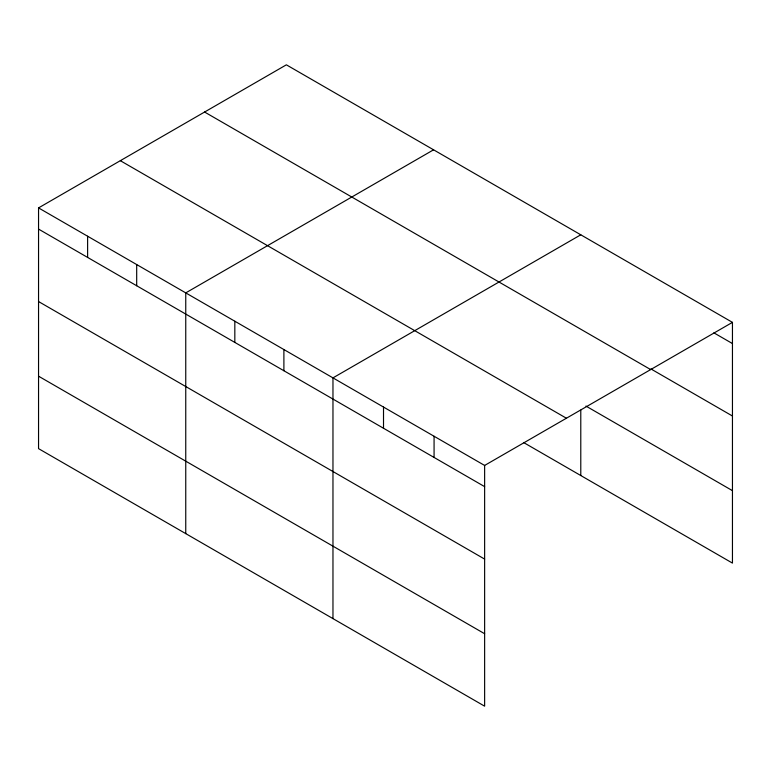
<?xml version="1.0" encoding="UTF-8"?>
<svg xmlns="http://www.w3.org/2000/svg" width="771" height="771" viewBox="0 0 771 771"><rect width="100%" height="100%" fill="white"/><g stroke="black" fill="none" stroke-linecap="round" stroke-linejoin="round"><path stroke-width="1.16" d="M38.55 207.9L484.631 465.443L484.631 706.178L38.55 448.635L38.55 207.9L286.369 64.822L732.45 322.365L732.45 563.1L523.538 442.487M433.581 149.805L185.753 292.884L185.753 533.628M580.785 234.798L332.966 377.877L332.966 618.612M484.631 465.443L732.45 322.365M713.879 332.841L732.45 343.558M650.946 368.952L732.45 416.012M204.594 112.036L650.666 369.579M585.941 406.066L732.45 490.655M120.334 160.686L566.406 418.229M38.55 229.093L484.631 486.636M38.55 301.548L484.631 559.091M38.55 376.19L484.631 633.733M580.785 410.095L580.785 475.534M434.073 436.251L434.073 457.454M383.515 407.069L383.515 428.262M283.892 349.542L283.892 370.745M234.827 321.218L234.827 342.411M136.689 264.559L136.689 285.752M87.615 236.225L87.615 257.427"/></g></svg>
